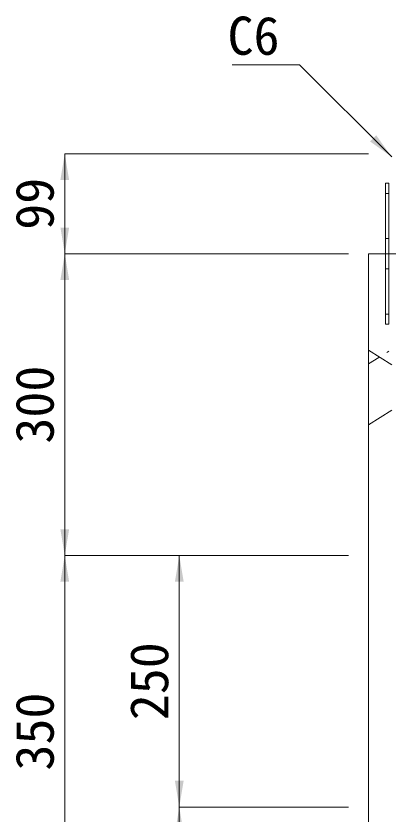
# Model space of a CAD drawing. Units: millimetres at full size, sheet at 1:40. Extents: x 69750 to 116230, y -28801 to 513.
# Drawn here: x 83997 to 84367, y -18292 to -17499 of the extents above; entities that cross this region are included whole.
import ezdxf
from ezdxf.enums import TextEntityAlignment as Align

# ---------------------------------------------------------------- set-up
doc = ezdxf.new("R2010")
doc.units = ezdxf.units.MM
doc.header["$LTSCALE"] = 40
doc.linetypes.add('USER1', pattern=[0.54, 0.3, -0.24])
for name, color, linetype, lineweight in [('ジョイントプレート', 7, 'USER1', 9), ('寸法線', 7, 'Continuous', 9), ('引出線', 4, 'Continuous', 9), ('本体', 7, 'Continuous', 20)]:
    doc.layers.add(name, color=color, linetype=linetype, lineweight=lineweight)
doc.styles.add('ＭＳ ゴシック', font='')
doc.styles.get('ＭＳ ゴシック').set_extended_font_data('MS Gothic')

# ---------------------------------------------------------------- blocks, each defined once
blk = doc.blocks.new('filled_arrow')
at = {"color": 0, "linetype": 'Continuous', "lineweight": -2}
blk.add_solid([(7.5, 1.25), (0, 0), (7.5, -1.25)], dxfattribs=at)

msp = doc.modelspace()

# ---------------------------------------------------------------- linework, layer by layer
at = {"layer": 'ジョイントプレート'}
for p, q in [((84367.33, -17675.18), (84364.12, -17675.18)), ((84367.33, -17720.18), (84364.12, -17720.18)), ((84367.33, -17750.18), (84364.12, -17750.18)), ((84367.33, -17795.18), (84364.12, -17795.18))]:
    msp.add_line(p, q, dxfattribs=at)
at = {"layer": 'ジョイントプレート', "linetype": 'Continuous'}
msp.add_lwpolyline([(84364.12, -17805.18), (84364.12, -17665.18), (84367.33, -17665.18), (84367.33, -17805.18)], close=True, dxfattribs=at)
at = {"layer": '寸法線'}
for p, q in [((84045.35, -17635.88), (84045.35, -17735.18)), ((84347.33, -17635.88), (84045.35, -17635.88)), ((84327.33, -17735.18), (84045.35, -17735.18)), ((84045.35, -17735.18), (84045.35, -18035.18)), ((84327.32, -17735.18), (84045.35, -17735.18)), ((84327.33, -18035.18), (84045.35, -18035.18)), ((84045.35, -18035.18), (84045.35, -18385.18)), ((84327.33, -18035.18), (84045.35, -18035.18)), ((84159.2, -18285.18), (84159.2, -18035.18)), ((84327.32, -18035.18), (84159.2, -18035.18)), ((84327.33, -18285.18), (84159.2, -18285.18)), ((84159.2, -18385.18), (84159.2, -18285.18)), ((84327.33, -18285.18), (84159.2, -18285.18))]:
    msp.add_line(p, q, dxfattribs=at)
at = {"layer": '引出線'}
msp.add_lwpolyline([(84370.33, -17638.94), (84278.83, -17547.44), (84211.72, -17547.44)], dxfattribs=at)
at = {"layer": '本体'}
for p, q in [((84347.32, -17735.18), (84347.33, -18385.18)), ((84817.32, -17735.18), (84347.33, -17735.18))]:
    msp.add_line(p, q, dxfattribs=at)
at = {"layer": '本体', "lineweight": 5}
for p, q in [((84347.33, -17831.18), (84370.53, -17845.68)), ((84347.33, -17905.18), (84370.53, -17890.68))]:
    msp.add_line(p, q, dxfattribs=at)
at = {"layer": '本体', "linetype": 'USER1', "lineweight": 5}
msp.add_line((84347.33, -17844.68), (84367.33, -17832.18), dxfattribs=at)

# ---------------------------------------------------------------- block references
at = {"layer": '寸法線', "xscale": 3.47, "yscale": 3.47}
for p, rotation in [((84045.35, -17635.88), 270), ((84045.35, -17735.18), 90), ((84045.35, -17735.18), 270), ((84045.35, -18035.18), 90), ((84045.35, -18035.18), 270), ((84159.2, -18035.18), 270), ((84159.2, -18285.18), 90), ((84159.2, -18285.18), 270)]:
    msp.add_blockref('filled_arrow', p, dxfattribs=dict(at, rotation=rotation))
at = {"layer": '引出線', "xscale": 3.47, "yscale": 3.47, "rotation": 135}
msp.add_blockref('filled_arrow', (84370.33, -17638.94), dxfattribs=at)

# ---------------------------------------------------------------- texts
at = {"layer": '寸法線', "style": 'ＭＳ ゴシック'}
for s, p in [('99', (84015.35, -17685.53)), ('300', (84015.35, -17885.18)), ('250', (84129.2, -18160.18)), ('350', (84015.35, -18210.18))]:
    msp.add_text(s, height=37.98, rotation=90, dxfattribs=at).set_placement(p, align=Align.MIDDLE_CENTER)
at = {"layer": '引出線', "style": 'ＭＳ ゴシック'}
msp.add_text('C6', height=37.98, dxfattribs=at).set_placement((84258.83, -17499.44), align=Align.TOP_RIGHT)

doc.saveas('drawing.dxf')
